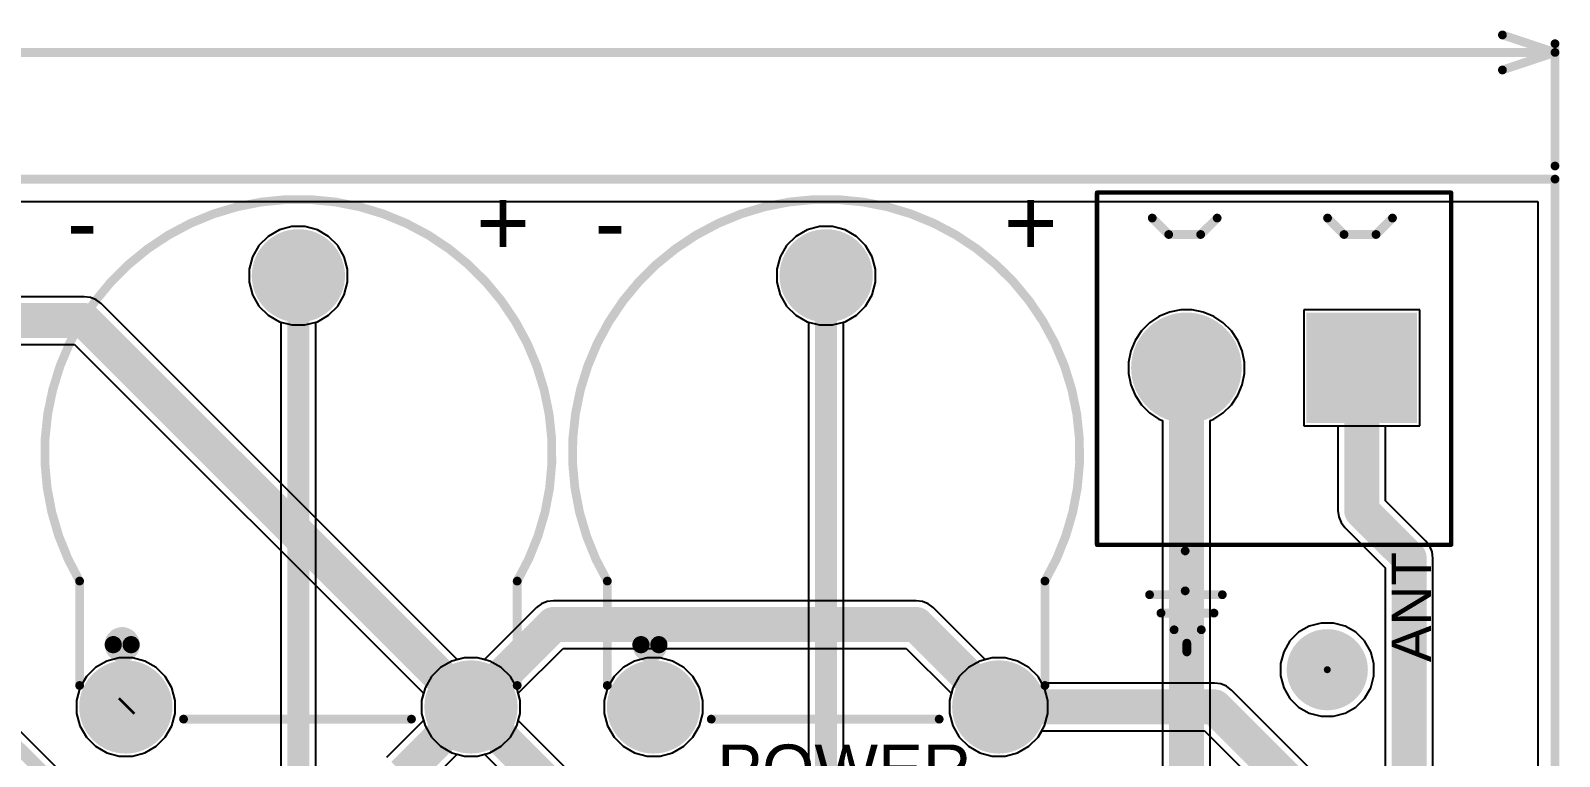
# Model space of a CAD drawing. Header units: millimetres. Extents: x -0.16 to 4.85, y -0.01 to 3.83.
# Drawn here: x 3.103 to 4.848, y 3.002 to 3.831 of the extents above; entities that cross this region are included whole.
import ezdxf

# ---------------------------------------------------------------- set-up
doc = ezdxf.new("R2010")
doc.units = ezdxf.units.MM
doc.header["$MEASUREMENT"] = 0
for name, color, linetype in [('BottomLayer', 5, 'Continuous'), ('BottomSolder', 6, 'Continuous'), ('Mechanical1', 6, 'Continuous'), ('Mechanical2', 216, 'Continuous'), ('MultiLayer', 9, 'Continuous'), ('PadHoleLayer', 156, 'Continuous'), ('TopLayer', 1, 'Continuous'), ('TopOverlay', 2, 'Continuous'), ('TopSolder', 216, 'Continuous')]:
    doc.layers.add(name, color=color, linetype=linetype)
doc.styles.add('Arial', font='', dxfattribs={"height": 0.2})
doc.styles.get('Arial').set_extended_font_data('Arial')

# ---------------------------------------------------------------- blocks, each defined once
blk = doc.blocks.new('PT15_L_V_104_100K__9')
at = {"layer": 'BottomLayer'}
h = blk.add_hatch(color=5, dxfattribs=at)
edge = h.paths.add_edge_path()
edge.add_arc((0, 0.2461), 0.0492, 0, 360)
h = blk.add_hatch(color=5, dxfattribs=at)
edge = h.paths.add_edge_path()
edge.add_arc((-0.1969, -0.2461), 0.0492, 0, 360)
h = blk.add_hatch(color=5, dxfattribs=at)
edge = h.paths.add_edge_path()
edge.add_arc((0.1969, -0.2461), 0.0492, 0, 360)
at = {"layer": 'BottomSolder'}
h = blk.add_hatch(color=6, dxfattribs=at)
edge = h.paths.add_edge_path()
edge.add_arc((0, 0.2461), 0.0532, 0, 360)
h = blk.add_hatch(color=6, dxfattribs=at)
edge = h.paths.add_edge_path()
edge.add_arc((-0.1969, -0.2461), 0.0532, 0, 360)
h = blk.add_hatch(color=6, dxfattribs=at)
edge = h.paths.add_edge_path()
edge.add_arc((0.1969, -0.2461), 0.0532, 0, 360)
at = {"layer": 'MultiLayer'}
h = blk.add_hatch(color=9, dxfattribs=at)
edge = h.paths.add_edge_path()
edge.add_arc((0, 0.2461), 0.0492, 0, 360)
h = blk.add_hatch(color=9, dxfattribs=at)
edge = h.paths.add_edge_path()
edge.add_arc((-0.1969, -0.2461), 0.0492, 0, 360)
h = blk.add_hatch(color=9, dxfattribs=at)
edge = h.paths.add_edge_path()
edge.add_arc((0.1969, -0.2461), 0.0492, 0, 360)
at = {"layer": 'PadHoleLayer'}
h = blk.add_hatch(color=156, dxfattribs=at)
edge = h.paths.add_edge_path()
edge.add_arc((0, 0.2461), 0.0256, 0, 360)
h = blk.add_hatch(color=156, dxfattribs=at)
edge = h.paths.add_edge_path()
edge.add_arc((-0.1969, -0.2461), 0.0256, 0, 360)
h = blk.add_hatch(color=156, dxfattribs=at)
edge = h.paths.add_edge_path()
edge.add_arc((0.1969, -0.2461), 0.0256, 0, 360)
at = {"layer": 'TopLayer'}
h = blk.add_hatch(color=1, dxfattribs=at)
edge = h.paths.add_edge_path()
edge.add_arc((0, 0.2461), 0.0492, 0, 360)
h = blk.add_hatch(color=1, dxfattribs=at)
edge = h.paths.add_edge_path()
edge.add_arc((-0.1969, -0.2461), 0.0492, 0, 360)
h = blk.add_hatch(color=1, dxfattribs=at)
edge = h.paths.add_edge_path()
edge.add_arc((0.1969, -0.2461), 0.0492, 0, 360)
at = {"layer": 'TopSolder'}
h = blk.add_hatch(color=216, dxfattribs=at)
edge = h.paths.add_edge_path()
edge.add_arc((0, 0.2461), 0.0532, 0, 360)
h = blk.add_hatch(color=216, dxfattribs=at)
edge = h.paths.add_edge_path()
edge.add_arc((-0.1969, -0.2461), 0.0532, 0, 360)
h = blk.add_hatch(color=216, dxfattribs=at)
edge = h.paths.add_edge_path()
edge.add_arc((0.1969, -0.2461), 0.0532, 0, 360)
at = {"layer": 'TopOverlay', "const_width": 0.01}
blk.add_lwpolyline([(-0.2496, -0.1024, -1.745975), (0.2496, -0.1024)], format="xyb", dxfattribs=at)
for points in [[(-0.2496, -0.2216), (-0.2496, -0.1024)], [(0.2496, -0.2216), (0.2496, -0.1024)], [(-0.131, -0.26), (0.129, -0.26)]]:
    blk.add_lwpolyline(points, dxfattribs=at)
at = {"layer": 'TopOverlay'}
for points, const_width in [([(-0.2521, -0.1024, 1), (-0.2471, -0.1024, 1)], 0.005), ([(-0.2521, -0.1024, 1), (-0.2471, -0.1024, 1)], 0.005), ([(0.2471, -0.1024, 1), (0.2521, -0.1024, 1)], 0.005), ([(0.2471, -0.1024, 1), (0.2521, -0.1024, 1)], 0.005), ([(-0.1908, -0.175, 1), (-0.2112, -0.175, 1)], 0.0197), ([(-0.2161, -0.175, 1), (-0.2063, -0.175, 1)], 0.00984), ([(-0.1957, -0.175, 1), (-0.1859, -0.175, 1)], 0.00984), ([(-0.2521, -0.2216, 1), (-0.2471, -0.2216, 1)], 0.005), ([(0.2471, -0.2216, 1), (0.2521, -0.2216, 1)], 0.005), ([(-0.1335, -0.26, 1), (-0.1285, -0.26, 1)], 0.005), ([(0.1265, -0.26, 1), (0.1315, -0.26, 1)], 0.005)]:
    blk.add_lwpolyline(points, format="xyb", close=True, dxfattribs=dict(at, const_width=const_width))
blk = doc.blocks.new('DB128L_5_08_2P_BK_S_30')
at = {"layer": 'BottomLayer'}
blk.add_hatch(color=5, dxfattribs=at).paths.add_polyline_path([(-0.0409, 0.0591), (-0.0409, -0.0591), (-0.1591, -0.0591), (-0.1591, 0.0591)])
h = blk.add_hatch(color=5, dxfattribs=at)
edge = h.paths.add_edge_path()
edge.add_arc((0.1, 0), 0.0591, 0, 360)
at = {"layer": 'BottomSolder'}
blk.add_hatch(color=6, dxfattribs=at).paths.add_polyline_path([(-0.0369, 0.0631), (-0.0369, -0.0631), (-0.1631, -0.0631), (-0.1631, 0.0631)])
h = blk.add_hatch(color=6, dxfattribs=at)
edge = h.paths.add_edge_path()
edge.add_arc((0.1, 0), 0.0631, 0, 360)
at = {"layer": 'MultiLayer'}
blk.add_hatch(color=9, dxfattribs=at).paths.add_polyline_path([(-0.0409, 0.0591), (-0.0409, -0.0591), (-0.1591, -0.0591), (-0.1591, 0.0591)])
h = blk.add_hatch(color=9, dxfattribs=at)
edge = h.paths.add_edge_path()
edge.add_arc((0.1, 0), 0.0591, 0, 360)
at = {"layer": 'PadHoleLayer'}
h = blk.add_hatch(color=156, dxfattribs=at)
edge = h.paths.add_edge_path()
edge.add_arc((-0.1, 0), 0.0315, 0, 360)
h = blk.add_hatch(color=156, dxfattribs=at)
edge = h.paths.add_edge_path()
edge.add_arc((0.1, 0), 0.0315, 0, 360)
at = {"layer": 'TopLayer'}
blk.add_hatch(color=1, dxfattribs=at).paths.add_polyline_path([(-0.0409, 0.0591), (-0.0409, -0.0591), (-0.1591, -0.0591), (-0.1591, 0.0591)])
h = blk.add_hatch(color=1, dxfattribs=at)
edge = h.paths.add_edge_path()
edge.add_arc((0.1, 0), 0.0591, 0, 360)
at = {"layer": 'TopSolder'}
blk.add_hatch(color=216, dxfattribs=at).paths.add_polyline_path([(-0.0369, 0.0631), (-0.0369, -0.0631), (-0.1631, -0.0631), (-0.1631, 0.0631)])
h = blk.add_hatch(color=216, dxfattribs=at)
edge = h.paths.add_edge_path()
edge.add_arc((0.1, 0), 0.0631, 0, 360)
at = {"layer": 'TopOverlay'}
for points, const_width in [([(0.202, 0.202), (-0.202, 0.202)], 0.005), ([(-0.202, 0.202), (-0.202, -0.2)], 0.005), ([(0.202, 0.202), (0.202, -0.2)], 0.005), ([(-0.1163, -0.1522), (-0.1351, -0.171)], 0.01), ([(-0.0798, -0.1522), (-0.1163, -0.1522)], 0.01), ([(-0.061, -0.171), (-0.0798, -0.1522)], 0.01), ([(0.0837, -0.1522), (0.0649, -0.171)], 0.01), ([(0.1202, -0.1522), (0.0837, -0.1522)], 0.01), ([(0.139, -0.171), (0.1202, -0.1522)], 0.01), ([(0.202, -0.2), (-0.202, -0.2)], 0.005)]:
    blk.add_lwpolyline(points, dxfattribs=dict(at, const_width=const_width))
for points, const_width in [([(-0.2032, 0.202, 1), (-0.2008, 0.202, 1)], 0.0025), ([(-0.2032, 0.202, 1), (-0.2008, 0.202, 1)], 0.0025), ([(0.2008, 0.202, 1), (0.2032, 0.202, 1)], 0.0025), ([(0.2008, 0.202, 1), (0.2032, 0.202, 1)], 0.0025), ([(-0.1188, -0.1522, 1), (-0.1138, -0.1522, 1)], 0.005), ([(-0.1188, -0.1522, 1), (-0.1138, -0.1522, 1)], 0.005), ([(-0.0823, -0.1522, 1), (-0.0773, -0.1522, 1)], 0.005), ([(-0.0823, -0.1522, 1), (-0.0773, -0.1522, 1)], 0.005), ([(0.0812, -0.1522, 1), (0.0862, -0.1522, 1)], 0.005), ([(0.0812, -0.1522, 1), (0.0862, -0.1522, 1)], 0.005), ([(0.1177, -0.1522, 1), (0.1227, -0.1522, 1)], 0.005), ([(0.1177, -0.1522, 1), (0.1227, -0.1522, 1)], 0.005), ([(-0.1376, -0.171, 1), (-0.1326, -0.171, 1)], 0.005), ([(-0.0635, -0.171, 1), (-0.0585, -0.171, 1)], 0.005), ([(0.0624, -0.171, 1), (0.0674, -0.171, 1)], 0.005), ([(0.1365, -0.171, 1), (0.1415, -0.171, 1)], 0.005), ([(-0.2032, -0.2, 1), (-0.2008, -0.2, 1)], 0.0025), ([(-0.2032, -0.2, 1), (-0.2008, -0.2, 1)], 0.0025), ([(0.2008, -0.2, 1), (0.2032, -0.2, 1)], 0.0025), ([(0.2008, -0.2, 1), (0.2032, -0.2, 1)], 0.0025)]:
    blk.add_lwpolyline(points, format="xyb", close=True, dxfattribs=dict(at, const_width=const_width))
blk = doc.blocks.new('PT15_L_V_104_100K__36')
at = {"layer": 'BottomLayer'}
h = blk.add_hatch(color=5, dxfattribs=at)
edge = h.paths.add_edge_path()
edge.add_arc((0, 0.2461), 0.0492, 0, 360)
h = blk.add_hatch(color=5, dxfattribs=at)
edge = h.paths.add_edge_path()
edge.add_arc((-0.1969, -0.2461), 0.0492, 0, 360)
h = blk.add_hatch(color=5, dxfattribs=at)
edge = h.paths.add_edge_path()
edge.add_arc((0.1969, -0.2461), 0.0492, 0, 360)
at = {"layer": 'BottomSolder'}
h = blk.add_hatch(color=6, dxfattribs=at)
edge = h.paths.add_edge_path()
edge.add_arc((0, 0.2461), 0.0532, 0, 360)
h = blk.add_hatch(color=6, dxfattribs=at)
edge = h.paths.add_edge_path()
edge.add_arc((-0.1969, -0.2461), 0.0532, 0, 360)
h = blk.add_hatch(color=6, dxfattribs=at)
edge = h.paths.add_edge_path()
edge.add_arc((0.1969, -0.2461), 0.0532, 0, 360)
at = {"layer": 'MultiLayer'}
h = blk.add_hatch(color=9, dxfattribs=at)
edge = h.paths.add_edge_path()
edge.add_arc((0, 0.2461), 0.0492, 0, 360)
h = blk.add_hatch(color=9, dxfattribs=at)
edge = h.paths.add_edge_path()
edge.add_arc((-0.1969, -0.2461), 0.0492, 0, 360)
h = blk.add_hatch(color=9, dxfattribs=at)
edge = h.paths.add_edge_path()
edge.add_arc((0.1969, -0.2461), 0.0492, 0, 360)
at = {"layer": 'PadHoleLayer'}
h = blk.add_hatch(color=156, dxfattribs=at)
edge = h.paths.add_edge_path()
edge.add_arc((0, 0.2461), 0.0256, 0, 360)
h = blk.add_hatch(color=156, dxfattribs=at)
edge = h.paths.add_edge_path()
edge.add_arc((-0.1969, -0.2461), 0.0256, 0, 360)
h = blk.add_hatch(color=156, dxfattribs=at)
edge = h.paths.add_edge_path()
edge.add_arc((0.1969, -0.2461), 0.0256, 0, 360)
at = {"layer": 'TopLayer'}
h = blk.add_hatch(color=1, dxfattribs=at)
edge = h.paths.add_edge_path()
edge.add_arc((0, 0.2461), 0.0492, 0, 360)
h = blk.add_hatch(color=1, dxfattribs=at)
edge = h.paths.add_edge_path()
edge.add_arc((-0.1969, -0.2461), 0.0492, 0, 360)
h = blk.add_hatch(color=1, dxfattribs=at)
edge = h.paths.add_edge_path()
edge.add_arc((0.1969, -0.2461), 0.0492, 0, 360)
at = {"layer": 'TopSolder'}
h = blk.add_hatch(color=216, dxfattribs=at)
edge = h.paths.add_edge_path()
edge.add_arc((0, 0.2461), 0.0532, 0, 360)
h = blk.add_hatch(color=216, dxfattribs=at)
edge = h.paths.add_edge_path()
edge.add_arc((-0.1969, -0.2461), 0.0532, 0, 360)
h = blk.add_hatch(color=216, dxfattribs=at)
edge = h.paths.add_edge_path()
edge.add_arc((0.1969, -0.2461), 0.0532, 0, 360)
at = {"layer": 'TopOverlay', "const_width": 0.01}
blk.add_lwpolyline([(-0.2496, -0.1024, -1.745975), (0.2496, -0.1024)], format="xyb", dxfattribs=at)
for points in [[(-0.2496, -0.2216), (-0.2496, -0.1024)], [(0.2496, -0.2216), (0.2496, -0.1024)], [(-0.131, -0.26), (0.129, -0.26)]]:
    blk.add_lwpolyline(points, dxfattribs=at)
at = {"layer": 'TopOverlay'}
for points, const_width in [([(-0.2521, -0.1024, 1), (-0.2471, -0.1024, 1)], 0.005), ([(-0.2521, -0.1024, 1), (-0.2471, -0.1024, 1)], 0.005), ([(0.2471, -0.1024, 1), (0.2521, -0.1024, 1)], 0.005), ([(0.2471, -0.1024, 1), (0.2521, -0.1024, 1)], 0.005), ([(-0.1908, -0.175, 1), (-0.2112, -0.175, 1)], 0.0197), ([(-0.2161, -0.175, 1), (-0.2063, -0.175, 1)], 0.00984), ([(-0.1957, -0.175, 1), (-0.1859, -0.175, 1)], 0.00984), ([(-0.2521, -0.2216, 1), (-0.2471, -0.2216, 1)], 0.005), ([(0.2471, -0.2216, 1), (0.2521, -0.2216, 1)], 0.005), ([(-0.1335, -0.26, 1), (-0.1285, -0.26, 1)], 0.005), ([(0.1265, -0.26, 1), (0.1315, -0.26, 1)], 0.005)]:
    blk.add_lwpolyline(points, format="xyb", close=True, dxfattribs=dict(at, const_width=const_width))

msp = doc.modelspace()

# ---------------------------------------------------------------- hatches: boundary and pattern name
at = {"layer": 'BottomSolder'}
h = msp.add_hatch(color=6, dxfattribs=at)
edge = h.paths.add_edge_path()
edge.add_arc((4.5827, 3.1014), 0.004, 0, 360)
at = {"layer": 'PadHoleLayer'}
h = msp.add_hatch(color=156, dxfattribs=at)
edge = h.paths.add_edge_path()
edge.add_arc((4.5827, 3.1014), 0.0463, 0, 360)
at = {"layer": 'TopSolder'}
h = msp.add_hatch(color=216, dxfattribs=at)
edge = h.paths.add_edge_path()
edge.add_arc((4.5827, 3.1014), 0.004, 0, 360)

# ---------------------------------------------------------------- linework, layer by layer
at = {"layer": 'BottomLayer'}
for p, q in [((0.6039, 3.636), (4.823, 3.636)), ((4.823, 3.636), (4.823, 1.7895)), ((3.3745, 3.596), (3.364, 3.5856)), ((3.3873, 3.6034), (3.3745, 3.596)), ((3.4016, 3.6073), (3.3873, 3.6034)), ((3.4164, 3.6073), (3.4016, 3.6073)), ((3.4307, 3.6034), (3.4164, 3.6073)), ((3.4435, 3.596), (3.4307, 3.6034)), ((3.454, 3.5856), (3.4435, 3.596)), ((3.9765, 3.596), (3.966, 3.5856)), ((3.9893, 3.6034), (3.9765, 3.596)), ((4.0036, 3.6073), (3.9893, 3.6034)), ((4.0184, 3.6073), (4.0036, 3.6073)), ((4.0327, 3.6034), (4.0184, 3.6073)), ((4.0455, 3.596), (4.0327, 3.6034)), ((4.056, 3.5856), (4.0455, 3.596)), ((3.364, 3.5856), (3.3566, 3.5728)), ((3.4614, 3.5728), (3.454, 3.5856)), ((3.966, 3.5856), (3.9586, 3.5728)), ((4.0634, 3.5728), (4.056, 3.5856)), ((3.3566, 3.5728), (3.3528, 3.5585)), ((3.3528, 3.5585), (3.3528, 3.5437)), ((3.4652, 3.5585), (3.4614, 3.5728)), ((3.4652, 3.5437), (3.4652, 3.5585)), ((3.9586, 3.5728), (3.9548, 3.5585)), ((3.9548, 3.5585), (3.9548, 3.5437)), ((4.0672, 3.5585), (4.0634, 3.5728)), ((4.0672, 3.5437), (4.0672, 3.5585)), ((3.3528, 3.5437), (3.3566, 3.5294)), ((3.4614, 3.5294), (3.4652, 3.5437)), ((3.9548, 3.5437), (3.9586, 3.5294)), ((4.0634, 3.5294), (4.0672, 3.5437)), ((3.3566, 3.5294), (3.364, 3.5165)), ((3.454, 3.5165), (3.4614, 3.5294)), ((3.9586, 3.5294), (3.966, 3.5165)), ((4.056, 3.5165), (4.0634, 3.5294)), ((3.364, 3.5165), (3.3745, 3.5061)), ((3.3745, 3.5061), (3.3873, 3.4987)), ((3.4307, 3.4987), (3.4435, 3.5061)), ((3.4435, 3.5061), (3.454, 3.5165)), ((3.966, 3.5165), (3.9765, 3.5061)), ((3.9765, 3.5061), (3.9893, 3.4987)), ((4.0327, 3.4987), (4.0455, 3.5061)), ((4.0455, 3.5061), (4.056, 3.5165)), ((4.6881, 3.5121), (4.5559, 3.5121)), ((4.5559, 3.5121), (4.5559, 3.3799)), ((4.6881, 3.3799), (4.6881, 3.5121)), ((3.3873, 3.4987), (3.3891, 3.4982)), ((3.3891, 3.4982), (3.3891, 2.786)), ((3.4289, 3.4982), (3.4307, 3.4987)), ((3.4289, 2.7942), (3.4289, 3.4982)), ((3.9893, 3.4987), (3.9911, 3.4982)), ((3.9911, 3.4982), (3.9911, 2.978)), ((4.0309, 3.4982), (4.0327, 3.4987)), ((4.0309, 2.9862), (4.0309, 3.4982)), ((4.5559, 3.3799), (4.6881, 3.3799)), ((4.55, 3.1441), (4.5401, 3.1342)), ((4.5621, 3.1511), (4.55, 3.1441)), ((4.5757, 3.1547), (4.5621, 3.1511)), ((4.5897, 3.1547), (4.5757, 3.1547)), ((4.6032, 3.1511), (4.5897, 3.1547)), ((4.6154, 3.1441), (4.6032, 3.1511)), ((4.6253, 3.1342), (4.6154, 3.1441)), ((4.533, 3.122), (4.5294, 3.1085)), ((4.5401, 3.1342), (4.533, 3.122)), ((4.6323, 3.122), (4.6253, 3.1342)), ((4.6359, 3.1085), (4.6323, 3.122)), ((3.5842, 3.1113), (3.5713, 3.1039)), ((3.5984, 3.1151), (3.5842, 3.1113)), ((3.6133, 3.1151), (3.5984, 3.1151)), ((3.6275, 3.1113), (3.6133, 3.1151)), ((3.6404, 3.1039), (3.6275, 3.1113)), ((4.1862, 3.1113), (4.1733, 3.1039)), ((4.2004, 3.1151), (4.1862, 3.1113)), ((4.2153, 3.1151), (4.2004, 3.1151)), ((4.2295, 3.1113), (4.2153, 3.1151)), ((4.2424, 3.1039), (4.2295, 3.1113)), ((4.5294, 3.1085), (4.5294, 3.0944)), ((4.6359, 3.0944), (4.6359, 3.1085)), ((3.5609, 3.0935), (3.5535, 3.0806)), ((3.5713, 3.1039), (3.5609, 3.0935)), ((3.6508, 3.0935), (3.6404, 3.1039)), ((3.6582, 3.0806), (3.6508, 3.0935)), ((4.1629, 3.0935), (4.1555, 3.0806)), ((4.1733, 3.1039), (4.1629, 3.0935)), ((4.2528, 3.0935), (4.2424, 3.1039)), ((4.257, 3.0862), (4.2528, 3.0935)), ((4.5294, 3.0944), (4.533, 3.0809)), ((4.6323, 3.0809), (4.6359, 3.0944)), ((3.5535, 3.0806), (3.5496, 3.0663)), ((3.6621, 3.0663), (3.6582, 3.0806)), ((4.1555, 3.0806), (4.1516, 3.0663)), ((4.4541, 3.0862), (4.257, 3.0862)), ((4.4611, 3.0852), (4.4541, 3.0862)), ((4.4677, 3.0825), (4.4611, 3.0852)), ((4.4733, 3.0782), (4.4677, 3.0825)), ((4.8083, 2.7433), (4.4733, 3.0782)), ((4.533, 3.0809), (4.5401, 3.0687)), ((4.6253, 3.0687), (4.6323, 3.0809)), ((3.5496, 3.0663), (3.5496, 3.0515)), ((3.6621, 3.0515), (3.6621, 3.0663)), ((4.1516, 3.0663), (4.1516, 3.0515)), ((4.5401, 3.0687), (4.55, 3.0588)), ((4.55, 3.0588), (4.5621, 3.0518)), ((4.6032, 3.0518), (4.6154, 3.0588)), ((4.6154, 3.0588), (4.6253, 3.0687)), ((3.5496, 3.0515), (3.5535, 3.0372)), ((3.5535, 3.0372), (3.5609, 3.0244)), ((3.6599, 3.0434), (3.6621, 3.0515)), ((3.7863, 2.917), (3.6599, 3.0434)), ((4.1516, 3.0515), (4.1555, 3.0372)), ((4.1555, 3.0372), (4.1629, 3.0244)), ((4.5621, 3.0518), (4.5757, 3.0482)), ((4.5757, 3.0482), (4.5897, 3.0482)), ((4.5897, 3.0482), (4.6032, 3.0518)), ((3.5609, 3.0244), (3.5713, 3.014)), ((4.1629, 3.0244), (4.1733, 3.014)), ((4.2424, 3.014), (4.2528, 3.0244)), ((4.2528, 3.0244), (4.257, 3.0317)), ((4.257, 3.0317), (4.4428, 3.0317)), ((4.4428, 3.0317), (4.7618, 2.7127)), ((3.5713, 3.014), (3.5842, 3.0066)), ((3.5842, 3.0066), (3.5984, 3.0027)), ((3.5984, 3.0027), (3.6133, 3.0027)), ((3.6133, 3.0027), (3.6214, 3.0049)), ((3.6214, 3.0049), (3.7398, 2.8865)), ((4.1733, 3.014), (4.1862, 3.0066)), ((4.1862, 3.0066), (4.2004, 3.0027)), ((4.2004, 3.0027), (4.2153, 3.0027)), ((4.2153, 3.0027), (4.2295, 3.0066)), ((4.2295, 3.0066), (4.2424, 3.014))]:
    msp.add_line(p, q, dxfattribs=at)
for points, const_width in [([(3.409, 2.786), (3.409, 3.5511)], 0.025), ([(4.011, 2.978), (4.011, 3.5511)], 0.025), ([(3.6059, 3.0589), (3.767, 2.8978)], 0.04), ([(4.2079, 3.0589), (4.4541, 3.0589)], 0.04), ([(4.4541, 3.0589), (4.789, 2.724)], 0.04)]:
    msp.add_lwpolyline(points, dxfattribs=dict(at, const_width=const_width))
for points, const_width in [([(3.4028, 3.5511, 1), (3.4152, 3.5511, 1)], 0.0125), ([(4.0047, 3.5511, 1), (4.0172, 3.5511, 1)], 0.0125), ([(3.5959, 3.0589, 1), (3.6159, 3.0589, 1)], 0.02), ([(4.1979, 3.0589, 1), (4.2179, 3.0589, 1)], 0.02), ([(4.4441, 3.0589, 1), (4.4641, 3.0589, 1)], 0.02), ([(4.4441, 3.0589, 1), (4.4641, 3.0589, 1)], 0.02)]:
    msp.add_lwpolyline(points, format="xyb", close=True, dxfattribs=dict(at, const_width=const_width))
at = {"layer": 'Mechanical1', "const_width": 0.01}
for points in [[(4.7825, 3.826), (4.8425, 3.806)], [(4.8425, 3.6764), (4.8425, 3.816)], [(2.7162, 3.806), (4.8425, 3.806)], [(4.7825, 3.786), (4.8425, 3.806)]]:
    msp.add_lwpolyline(points, dxfattribs=at)
at = {"layer": 'Mechanical1', "const_width": 0.005}
for points in [[(4.78, 3.826, 1), (4.785, 3.826, 1)], [(4.84, 3.816, 1), (4.845, 3.816, 1)], [(4.84, 3.806, 1), (4.845, 3.806, 1)], [(4.84, 3.806, 1), (4.845, 3.806, 1)], [(4.84, 3.806, 1), (4.845, 3.806, 1)], [(4.78, 3.786, 1), (4.785, 3.786, 1)], [(4.84, 3.6764, 1), (4.845, 3.6764, 1)]]:
    msp.add_lwpolyline(points, format="xyb", close=True, dxfattribs=at)
at = {"layer": 'Mechanical2', "const_width": 0.01}
for points in [[(0, 3.6614), (4.8425, 3.6614)], [(4.8425, 0), (4.8425, 3.6614)]]:
    msp.add_lwpolyline(points, dxfattribs=at)
at = {"layer": 'Mechanical2', "const_width": 0.005}
msp.add_lwpolyline([(4.84, 3.6614, 1), (4.845, 3.6614, 1)], format="xyb", close=True, dxfattribs=at)
msp.add_lwpolyline([(4.84, 3.6614, 1), (4.845, 3.6614, 1)], format="xyb", close=True, dxfattribs=at)
at = {"layer": 'TopLayer'}
for p, q in [((2.6826, 3.636), (4.823, 3.636)), ((4.823, 3.636), (4.823, 0.02)), ((3.3745, 3.596), (3.364, 3.5856)), ((3.3873, 3.6034), (3.3745, 3.596)), ((3.4016, 3.6073), (3.3873, 3.6034)), ((3.4164, 3.6073), (3.4016, 3.6073)), ((3.4307, 3.6034), (3.4164, 3.6073)), ((3.4435, 3.596), (3.4307, 3.6034)), ((3.454, 3.5856), (3.4435, 3.596)), ((3.9765, 3.596), (3.966, 3.5856)), ((3.9893, 3.6034), (3.9765, 3.596)), ((4.0036, 3.6073), (3.9893, 3.6034)), ((4.0184, 3.6073), (4.0036, 3.6073)), ((4.0327, 3.6034), (4.0184, 3.6073)), ((4.0455, 3.596), (4.0327, 3.6034)), ((4.056, 3.5856), (4.0455, 3.596)), ((3.364, 3.5856), (3.3566, 3.5728)), ((3.4614, 3.5728), (3.454, 3.5856)), ((3.966, 3.5856), (3.9586, 3.5728)), ((4.0634, 3.5728), (4.056, 3.5856)), ((3.3566, 3.5728), (3.3528, 3.5585)), ((3.3528, 3.5585), (3.3528, 3.5437)), ((3.4652, 3.5585), (3.4614, 3.5728)), ((3.4652, 3.5437), (3.4652, 3.5585)), ((3.9586, 3.5728), (3.9548, 3.5585)), ((3.9548, 3.5585), (3.9548, 3.5437)), ((4.0672, 3.5585), (4.0634, 3.5728)), ((4.0672, 3.5437), (4.0672, 3.5585)), ((3.3528, 3.5437), (3.3566, 3.5294)), ((3.4614, 3.5294), (3.4652, 3.5437)), ((3.9548, 3.5437), (3.9586, 3.5294)), ((4.0634, 3.5294), (4.0672, 3.5437)), ((3.1648, 3.5272), (2.8544, 3.5272)), ((3.1718, 3.5263), (3.1648, 3.5272)), ((3.1784, 3.5236), (3.1718, 3.5263)), ((3.184, 3.5193), (3.1784, 3.5236)), ((3.3566, 3.5294), (3.364, 3.5165)), ((3.454, 3.5165), (3.4614, 3.5294)), ((3.9586, 3.5294), (3.966, 3.5165)), ((4.056, 3.5165), (4.0634, 3.5294)), ((3.5903, 3.113), (3.184, 3.5193)), ((3.364, 3.5165), (3.3745, 3.5061)), ((3.3745, 3.5061), (3.3873, 3.4987)), ((3.4307, 3.4987), (3.4435, 3.5061)), ((3.4435, 3.5061), (3.454, 3.5165)), ((3.966, 3.5165), (3.9765, 3.5061)), ((3.9765, 3.5061), (3.9893, 3.4987)), ((4.0327, 3.4987), (4.0455, 3.5061)), ((4.0455, 3.5061), (4.056, 3.5165)), ((4.4027, 3.5095), (4.3907, 3.5045)), ((4.4155, 3.5121), (4.4027, 3.5095)), ((4.4285, 3.5121), (4.4155, 3.5121)), ((4.4413, 3.5095), (4.4285, 3.5121)), ((4.4533, 3.5045), (4.4413, 3.5095)), ((4.6881, 3.5121), (4.5559, 3.5121)), ((4.5559, 3.5121), (4.5559, 3.3799)), ((4.6881, 3.3799), (4.6881, 3.5121)), ((3.3873, 3.4987), (3.4016, 3.4949)), ((3.4016, 3.4949), (3.4164, 3.4949)), ((3.4164, 3.4949), (3.4307, 3.4987)), ((3.9893, 3.4987), (4.0036, 3.4949)), ((4.0036, 3.4949), (4.0184, 3.4949)), ((4.0184, 3.4949), (4.0327, 3.4987)), ((4.3707, 3.4881), (4.3635, 3.4773)), ((4.3799, 3.4973), (4.3707, 3.4881)), ((4.3907, 3.5045), (4.3799, 3.4973)), ((4.4641, 3.4973), (4.4533, 3.5045)), ((4.4733, 3.4881), (4.4641, 3.4973)), ((4.4805, 3.4773), (4.4733, 3.4881)), ((2.8657, 3.4728), (3.1535, 3.4728)), ((3.1535, 3.4728), (3.5518, 3.0745)), ((4.3635, 3.4773), (4.3585, 3.4653)), ((4.4855, 3.4653), (4.4805, 3.4773)), ((4.3585, 3.4653), (4.3559, 3.4525)), ((4.4881, 3.4525), (4.4855, 3.4653)), ((4.3559, 3.4525), (4.3559, 3.4395)), ((4.3559, 3.4395), (4.3585, 3.4267)), ((4.4855, 3.4267), (4.4881, 3.4395)), ((4.4881, 3.4395), (4.4881, 3.4525)), ((4.3585, 3.4267), (4.3635, 3.4147)), ((4.4805, 3.4147), (4.4855, 3.4267)), ((4.3635, 3.4147), (4.3707, 3.4039)), ((4.3707, 3.4039), (4.3799, 3.3947)), ((4.4641, 3.3947), (4.4733, 3.4039)), ((4.4733, 3.4039), (4.4805, 3.4147)), ((4.3799, 3.3947), (4.3907, 3.3875)), ((4.3907, 3.3875), (4.3948, 3.3858)), ((4.3948, 3.3858), (4.3948, 2.955)), ((4.4492, 3.3858), (4.4533, 3.3875)), ((4.4492, 2.9663), (4.4492, 3.3858)), ((4.4533, 3.3875), (4.4641, 3.3947)), ((4.5559, 3.3799), (4.5948, 3.3799)), ((4.5948, 3.3799), (4.5948, 3.283)), ((4.6492, 3.2943), (4.6492, 3.3799)), ((4.6492, 3.3799), (4.6881, 3.3799)), ((4.5948, 3.283), (4.5957, 3.276)), ((4.6953, 3.2482), (4.6492, 3.2943)), ((4.5957, 3.276), (4.5984, 3.2694)), ((4.5984, 3.2694), (4.6027, 3.2637)), ((4.6027, 3.2637), (4.6488, 3.2176)), ((4.6997, 3.2425), (4.6953, 3.2482)), ((4.7024, 3.236), (4.6997, 3.2425)), ((4.7033, 3.2289), (4.7024, 3.236)), ((4.7033, 2.6455), (4.7033, 3.2289)), ((4.6488, 3.2176), (4.6488, 2.6455)), ((3.6863, 3.1766), (3.6807, 3.1723)), ((3.6929, 3.1793), (3.6863, 3.1766)), ((3.6999, 3.1802), (3.6929, 3.1793)), ((4.1138, 3.1802), (3.6999, 3.1802)), ((4.1208, 3.1793), (4.1138, 3.1802)), ((4.1274, 3.1766), (4.1208, 3.1793)), ((4.133, 3.1723), (4.1274, 3.1766)), ((3.6807, 3.1723), (3.6214, 3.113)), ((4.1923, 3.113), (4.133, 3.1723)), ((4.55, 3.1441), (4.5401, 3.1342)), ((4.5621, 3.1511), (4.55, 3.1441)), ((4.5757, 3.1547), (4.5621, 3.1511)), ((4.5897, 3.1547), (4.5757, 3.1547)), ((4.6032, 3.1511), (4.5897, 3.1547)), ((4.6154, 3.1441), (4.6032, 3.1511)), ((4.6253, 3.1342), (4.6154, 3.1441)), ((3.6599, 3.0745), (3.7112, 3.1258)), ((3.7112, 3.1258), (4.1025, 3.1258)), ((4.1025, 3.1258), (4.1538, 3.0745)), ((4.533, 3.122), (4.5294, 3.1085)), ((4.5401, 3.1342), (4.533, 3.122)), ((4.6323, 3.122), (4.6253, 3.1342)), ((4.6359, 3.1085), (4.6323, 3.122)), ((3.4641, 2.6588), (3.0116, 3.1113)), ((3.1905, 3.1113), (3.1776, 3.1039)), ((3.2047, 3.1151), (3.1905, 3.1113)), ((3.2196, 3.1151), (3.2047, 3.1151)), ((3.2338, 3.1113), (3.2196, 3.1151)), ((3.2467, 3.1039), (3.2338, 3.1113)), ((3.5984, 3.1151), (3.5903, 3.113)), ((3.6133, 3.1151), (3.5984, 3.1151)), ((3.6214, 3.113), (3.6133, 3.1151)), ((3.7925, 3.1113), (3.7796, 3.1039)), ((3.8067, 3.1151), (3.7925, 3.1113)), ((3.8216, 3.1151), (3.8067, 3.1151)), ((3.8358, 3.1113), (3.8216, 3.1151)), ((3.8487, 3.1039), (3.8358, 3.1113)), ((4.2004, 3.1151), (4.1923, 3.113)), ((4.2153, 3.1151), (4.2004, 3.1151)), ((4.2295, 3.1113), (4.2153, 3.1151)), ((4.2424, 3.1039), (4.2295, 3.1113)), ((4.5294, 3.1085), (4.5294, 3.0944)), ((4.6359, 3.0944), (4.6359, 3.1085)), ((3.1672, 3.0935), (3.1598, 3.0806)), ((3.1776, 3.1039), (3.1672, 3.0935)), ((3.2571, 3.0935), (3.2467, 3.1039)), ((3.2645, 3.0806), (3.2571, 3.0935)), ((3.7692, 3.0935), (3.7618, 3.0806)), ((3.7796, 3.1039), (3.7692, 3.0935)), ((3.8591, 3.0935), (3.8487, 3.1039)), ((3.8665, 3.0806), (3.8591, 3.0935)), ((4.2528, 3.0935), (4.2424, 3.1039)), ((4.2602, 3.0806), (4.2528, 3.0935)), ((4.5294, 3.0944), (4.533, 3.0809)), ((4.6323, 3.0809), (4.6359, 3.0944)), ((3.1598, 3.0806), (3.1559, 3.0663)), ((3.2684, 3.0663), (3.2645, 3.0806)), ((3.5518, 3.0745), (3.5496, 3.0663)), ((3.6621, 3.0663), (3.6599, 3.0745)), ((3.7618, 3.0806), (3.7579, 3.0663)), ((3.8704, 3.0663), (3.8665, 3.0806)), ((4.1538, 3.0745), (4.1516, 3.0663)), ((4.2641, 3.0663), (4.2602, 3.0806)), ((4.533, 3.0809), (4.5401, 3.0687)), ((4.6253, 3.0687), (4.6323, 3.0809)), ((3.1559, 3.0663), (3.1559, 3.0515)), ((3.2684, 3.0515), (3.2684, 3.0663)), ((3.5496, 3.0663), (3.5496, 3.0515)), ((3.6621, 3.0515), (3.6621, 3.0663)), ((3.7579, 3.0663), (3.7579, 3.0515)), ((3.8704, 3.0515), (3.8704, 3.0663)), ((4.1516, 3.0663), (4.1516, 3.0515)), ((4.2641, 3.0515), (4.2641, 3.0663)), ((4.5401, 3.0687), (4.55, 3.0588)), ((4.55, 3.0588), (4.5621, 3.0518)), ((4.6032, 3.0518), (4.6154, 3.0588)), ((4.6154, 3.0588), (4.6253, 3.0687)), ((3.1559, 3.0515), (3.1598, 3.0372)), ((3.1598, 3.0372), (3.1672, 3.0244)), ((3.2571, 3.0244), (3.2645, 3.0372)), ((3.2645, 3.0372), (3.2684, 3.0515)), ((3.5518, 3.0434), (3.5097, 3.0013)), ((3.5496, 3.0515), (3.5518, 3.0434)), ((3.6508, 3.0244), (3.6582, 3.0372)), ((3.6582, 3.0372), (3.6621, 3.0515)), ((3.7579, 3.0515), (3.7618, 3.0372)), ((3.7618, 3.0372), (3.7692, 3.0244)), ((3.8591, 3.0244), (3.8665, 3.0372)), ((3.8665, 3.0372), (3.8704, 3.0515)), ((4.1516, 3.0515), (4.1555, 3.0372)), ((4.1555, 3.0372), (4.1629, 3.0244)), ((4.2528, 3.0244), (4.2602, 3.0372)), ((4.2602, 3.0372), (4.2641, 3.0515)), ((4.5621, 3.0518), (4.5757, 3.0482)), ((4.5757, 3.0482), (4.5897, 3.0482)), ((4.5897, 3.0482), (4.6032, 3.0518)), ((3.1672, 3.0244), (3.1776, 3.014)), ((3.2467, 3.014), (3.2571, 3.0244)), ((3.6404, 3.014), (3.6508, 3.0244)), ((3.7692, 3.0244), (3.7796, 3.014)), ((3.8487, 3.014), (3.8591, 3.0244)), ((4.1629, 3.0244), (4.1733, 3.014)), ((4.2424, 3.014), (4.2528, 3.0244)), ((3.1776, 3.014), (3.1905, 3.0066)), ((3.1905, 3.0066), (3.2047, 3.0027)), ((3.2047, 3.0027), (3.2196, 3.0027)), ((3.2196, 3.0027), (3.2338, 3.0066)), ((3.2338, 3.0066), (3.2467, 3.014)), ((3.5562, 2.9708), (3.5903, 3.0049)), ((3.5903, 3.0049), (3.5984, 3.0027)), ((3.5984, 3.0027), (3.6133, 3.0027)), ((3.6133, 3.0027), (3.6275, 3.0066)), ((3.6275, 3.0066), (3.6404, 3.014)), ((3.7796, 3.014), (3.7925, 3.0066)), ((3.7925, 3.0066), (3.8067, 3.0027)), ((3.8067, 3.0027), (3.8216, 3.0027)), ((3.8216, 3.0027), (3.8358, 3.0066)), ((3.8358, 3.0066), (3.8487, 3.014)), ((4.1733, 3.014), (4.1862, 3.0066)), ((4.1862, 3.0066), (4.2004, 3.0027)), ((4.2004, 3.0027), (4.2153, 3.0027)), ((4.2153, 3.0027), (4.2295, 3.0066)), ((4.2295, 3.0066), (4.2424, 3.014))]:
    msp.add_line(p, q, dxfattribs=at)
for points, const_width in [([(2.8544, 3.5), (3.1648, 3.5)], 0.04), ([(3.1648, 3.5), (3.6059, 3.0589)], 0.04), ([(4.422, 2.955), (4.422, 3.446)], 0.04), ([(4.622, 3.283), (4.622, 3.446)], 0.04), ([(4.622, 3.283), (4.6761, 3.2289)], 0.04), ([(4.6761, 2.609), (4.6761, 3.2289)], 0.04), ([(3.6059, 3.0589), (3.6999, 3.153)], 0.04), ([(3.6999, 3.153), (4.1138, 3.153)], 0.04), ([(4.1138, 3.153), (4.2079, 3.0589)], 0.04), ([(2.9968, 3.1052), (3.4537, 2.6483)], 0.015), ([(3.2121, 3.0589), (3.2142, 3.061)], 0.025), ([(3.529, 2.9821), (3.6059, 3.0589)], 0.04)]:
    msp.add_lwpolyline(points, dxfattribs=dict(at, const_width=const_width))
for points, const_width in [([(3.1548, 3.5, 1), (3.1748, 3.5, 1)], 0.02), ([(3.1548, 3.5, 1), (3.1748, 3.5, 1)], 0.02), ([(4.412, 3.446, 1), (4.432, 3.446, 1)], 0.02), ([(4.612, 3.446, 1), (4.632, 3.446, 1)], 0.02), ([(4.612, 3.283, 1), (4.632, 3.283, 1)], 0.02), ([(4.612, 3.283, 1), (4.632, 3.283, 1)], 0.02), ([(4.6661, 3.2289, 1), (4.6861, 3.2289, 1)], 0.02), ([(4.6661, 3.2289, 1), (4.6861, 3.2289, 1)], 0.02), ([(3.6899, 3.153, 1), (3.7099, 3.153, 1)], 0.02), ([(3.6899, 3.153, 1), (3.7099, 3.153, 1)], 0.02), ([(4.1038, 3.153, 1), (4.1238, 3.153, 1)], 0.02), ([(4.1038, 3.153, 1), (4.1238, 3.153, 1)], 0.02), ([(3.2059, 3.0589, 1), (3.2184, 3.0589, 1)], 0.0125), ([(3.208, 3.061, 1), (3.2205, 3.061, 1)], 0.0125), ([(3.5959, 3.0589, 1), (3.6159, 3.0589, 1)], 0.02), ([(3.5959, 3.0589, 1), (3.6159, 3.0589, 1)], 0.02), ([(3.5959, 3.0589, 1), (3.6159, 3.0589, 1)], 0.02), ([(4.1979, 3.0589, 1), (4.2179, 3.0589, 1)], 0.02)]:
    msp.add_lwpolyline(points, format="xyb", close=True, dxfattribs=dict(at, const_width=const_width))
at = {"layer": 'TopOverlay', "const_width": 0.01}
for points in [[(4.4206, 3.1914), (4.4206, 3.237)], [(4.38, 3.187), (4.463, 3.187)], [(4.393, 3.166), (4.4535, 3.166)], [(4.408, 3.147), (4.439, 3.147)], [(4.4225, 3.1217), (4.4225, 3.1317)]]:
    msp.add_lwpolyline(points, dxfattribs=at)
at = {"layer": 'TopOverlay', "const_width": 0.005}
for points in [[(4.4181, 3.237, 1), (4.4231, 3.237, 1)], [(4.3775, 3.187, 1), (4.3825, 3.187, 1)], [(4.4181, 3.1914, 1), (4.4231, 3.1914, 1)], [(4.4605, 3.187, 1), (4.4655, 3.187, 1)], [(4.3905, 3.166, 1), (4.3955, 3.166, 1)], [(4.451, 3.166, 1), (4.456, 3.166, 1)], [(4.4055, 3.147, 1), (4.4105, 3.147, 1)], [(4.4365, 3.147, 1), (4.4415, 3.147, 1)], [(4.42, 3.1317, 1), (4.425, 3.1317, 1)], [(4.42, 3.1217, 1), (4.425, 3.1217, 1)]]:
    msp.add_lwpolyline(points, format="xyb", close=True, dxfattribs=at)

# ---------------------------------------------------------------- block references
at = {"rotation": 180}
msp.add_blockref('DB128L_5_08_2P_BK_S_30', (4.522, 3.446), dxfattribs=at)
for name, p in [('PT15_L_V_104_100K__36', (3.409, 3.305)), ('PT15_L_V_104_100K__9', (4.011, 3.305))]:
    msp.add_blockref(name, p)

# ---------------------------------------------------------------- texts
at = {"layer": 'TopOverlay', "style": 'Arial', "text_generation_flag": 2}
for p in [(3.673, 3.5745), (4.275, 3.5745)]:
    msp.add_text('+', height=0.075, rotation=360, dxfattribs=at).set_placement(p)
at = {"layer": 'TopOverlay', "style": 'Arial'}
for p in [(3.145, 3.5745), (3.747, 3.5745)]:
    msp.add_text('-', height=0.075, dxfattribs=at).set_placement(p)
for s, height, rotation, p in [('ANT', 0.045, 90, (4.701, 3.11)), ('POWER', 0.055, 360, (3.8867, 2.961))]:
    msp.add_text(s, height=height, rotation=rotation, dxfattribs=at).set_placement(p)

doc.saveas('drawing.dxf')
